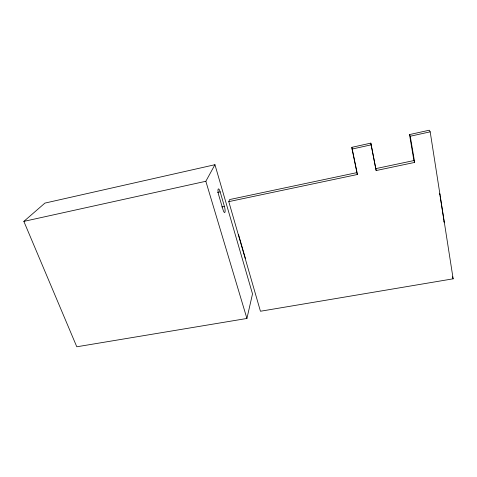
<?xml version="1.0" encoding="UTF-8"?>
<svg xmlns="http://www.w3.org/2000/svg" width="477" height="477" viewBox="0 0 477 477"><rect width="100%" height="100%" fill="white"/><g stroke="black" fill="none" stroke-linecap="round" stroke-linejoin="round"><path stroke-width="0.72" d="M246.919 318.463L252.518 293.904L214.942 164.708L44.91 203.101L23.85 221.388L76.791 346.785L246.919 318.463L205.843 181.278L214.942 164.708M228.781 201.634L229.634 199.559L357.052 172.591L351.871 147.321L370.832 143.13L376.168 170.539L414.674 162.418L410.256 136.231L409.516 134.58L429.264 130.215L430.188 131.837L453.15 278.818L260.448 311.248L228.781 201.634L357.297 174.522L357.136 173.234M23.85 221.388L205.843 181.278M357.297 174.522L352.074 149.051L371.201 144.835M410.256 136.231L430.188 131.837M217.506 192.434L220.159 191.867L224.411 206.41A4.603 1.073 78.2 0 1 224.947 212.247A4.603 1.073 78.2 0 1 223.027 209.713L218.699 195.004A4.651 1.091 77.8 0 1 218.174 189.148A4.651 1.091 77.8 0 1 220.159 191.867M376.168 170.539L375.751 168.631L413.905 160.558L414.674 162.418M221.781 206.964L224.411 206.41M439.466 193.31L439.961 194.372M439.49 193.924L439.943 194.92M443.896 221.632L444.397 222.795M452.369 276.779L453.15 278.818M238.572 234.773L245.369 258.313M370.832 143.13L375.751 168.631M409.516 134.58L413.905 160.558M440.056 195.642L444.117 221.608M351.871 147.321L352.074 149.051"/></g></svg>
